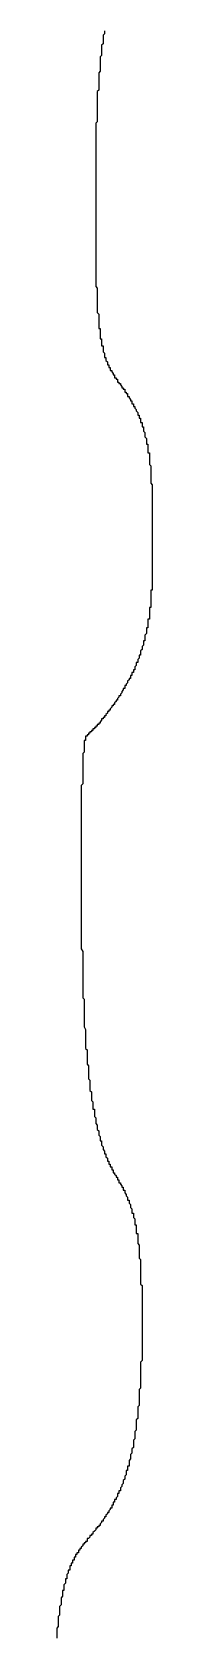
# Model space of a CAD drawing. Header units: millimetres. Extents: x 111 to 2999, y 81 to 1941.
# Drawn here: x 1005.8 to 1006.46, y 625.06 to 636.16 of the extents above; entities that cross this region are included whole.
import ezdxf

# ---------------------------------------------------------------- set-up
doc = ezdxf.new("R2010")
doc.units = ezdxf.units.MM

msp = doc.modelspace()

# ---------------------------------------------------------------- linework, layer by layer
for points in [[(1006.13, 636.173, 0), (1006.13, 636.163, 0), (1006.13, 636.153, 0), (1006.12, 636.143, 0), (1006.12, 636.133, 0), (1006.12, 636.133, 0), (1006.12, 636.123, 0), (1006.12, 636.113, 0), (1006.12, 636.103, 0), (1006.12, 636.093, 0), (1006.12, 636.083, 0), (1006.11, 636.073, 0), (1006.11, 636.063, 0), (1006.11, 636.053, 0), (1006.11, 636.053, 0), (1006.11, 636.043, 0), (1006.11, 636.033, 0), (1006.11, 636.023, 0), (1006.11, 636.013, 0), (1006.11, 636.003, 0), (1006.1, 635.993, 0), (1006.1, 635.983, 0), (1006.1, 635.973, 0), (1006.1, 635.963, 0), (1006.1, 635.963, 0), (1006.1, 635.953, 0), (1006.1, 635.943, 0), (1006.1, 635.933, 0), (1006.1, 635.923, 0), (1006.1, 635.913, 0), (1006.1, 635.903, 0), (1006.1, 635.893, 0), (1006.09, 635.883, 0), (1006.09, 635.873, 0), (1006.09, 635.863, 0), (1006.09, 635.853, 0), (1006.09, 635.843, 0), (1006.09, 635.843, 0), (1006.09, 635.833, 0), (1006.09, 635.823, 0), (1006.09, 635.813, 0), (1006.09, 635.803, 0), (1006.09, 635.793, 0), (1006.09, 635.783, 0), (1006.09, 635.773, 0), (1006.09, 635.763, 0), (1006.08, 635.753, 0), (1006.08, 635.743, 0), (1006.08, 635.733, 0), (1006.08, 635.723, 0), (1006.08, 635.713, 0), (1006.08, 635.703, 0), (1006.08, 635.693, 0), (1006.08, 635.693, 0), (1006.08, 635.683, 0), (1006.08, 635.673, 0), (1006.08, 635.663, 0), (1006.08, 635.653, 0), (1006.08, 635.643, 0), (1006.08, 635.633, 0), (1006.08, 635.623, 0), (1006.08, 635.613, 0), (1006.08, 635.603, 0), (1006.08, 635.593, 0), (1006.08, 635.583, 0), (1006.08, 635.573, 0), (1006.08, 635.563, 0), (1006.08, 635.553, 0), (1006.08, 635.543, 0), (1006.07, 635.533, 0), (1006.07, 635.523, 0), (1006.07, 635.513, 0), (1006.07, 635.513, 0), (1006.07, 635.503, 0), (1006.07, 635.493, 0), (1006.07, 635.483, 0), (1006.07, 635.473, 0), (1006.07, 635.463, 0), (1006.07, 635.453, 0), (1006.07, 635.443, 0), (1006.07, 635.433, 0), (1006.07, 635.423, 0), (1006.07, 635.413, 0), (1006.07, 635.403, 0), (1006.07, 635.393, 0), (1006.07, 635.383, 0), (1006.07, 635.373, 0), (1006.07, 635.363, 0), (1006.07, 635.353, 0), (1006.07, 635.343, 0), (1006.07, 635.343, 0), (1006.07, 635.333, 0), (1006.07, 635.323, 0), (1006.07, 635.313, 0), (1006.07, 635.303, 0), (1006.07, 635.293, 0), (1006.07, 635.283, 0), (1006.07, 635.273, 0), (1006.07, 635.263, 0), (1006.07, 635.253, 0), (1006.07, 635.243, 0), (1006.07, 635.233, 0), (1006.07, 635.223, 0), (1006.07, 635.213, 0), (1006.07, 635.203, 0), (1006.07, 635.193, 0), (1006.07, 635.193, 0), (1006.07, 635.183, 0), (1006.07, 635.173, 0), (1006.07, 635.163, 0), (1006.07, 635.153, 0), (1006.07, 635.143, 0), (1006.07, 635.133, 0), (1006.07, 635.123, 0), (1006.07, 635.113, 0), (1006.07, 635.103, 0), (1006.07, 635.093, 0), (1006.07, 635.083, 0), (1006.07, 635.083, 0), (1006.07, 635.073, 0), (1006.07, 635.063, 0), (1006.07, 635.053, 0), (1006.07, 635.043, 0), (1006.07, 635.033, 0), (1006.07, 635.023, 0), (1006.07, 635.013, 0), (1006.07, 635.003, 0), (1006.07, 634.993, 0), (1006.07, 634.993, 0), (1006.07, 634.983, 0), (1006.07, 634.973, 0), (1006.07, 634.963, 0), (1006.07, 634.953, 0), (1006.07, 634.943, 0), (1006.07, 634.933, 0), (1006.07, 634.923, 0), (1006.07, 634.923, 0), (1006.07, 634.913, 0), (1006.07, 634.903, 0), (1006.07, 634.893, 0), (1006.07, 634.883, 0), (1006.07, 634.873, 0), (1006.07, 634.863, 0), (1006.07, 634.853, 0), (1006.07, 634.853, 0), (1006.07, 634.843, 0), (1006.07, 634.833, 0), (1006.07, 634.823, 0), (1006.07, 634.813, 0), (1006.07, 634.803, 0), (1006.07, 634.803, 0), (1006.07, 634.793, 0), (1006.07, 634.783, 0), (1006.07, 634.773, 0), (1006.07, 634.763, 0), (1006.07, 634.753, 0), (1006.07, 634.753, 0), (1006.07, 634.743, 0), (1006.07, 634.733, 0), (1006.07, 634.723, 0), (1006.07, 634.713, 0), (1006.07, 634.713, 0), (1006.07, 634.703, 0), (1006.07, 634.693, 0), (1006.07, 634.683, 0), (1006.07, 634.673, 0), (1006.07, 634.673, 0), (1006.07, 634.663, 0), (1006.07, 634.653, 0), (1006.07, 634.643, 0), (1006.07, 634.633, 0), (1006.07, 634.633, 0), (1006.07, 634.623, 0), (1006.07, 634.613, 0), (1006.07, 634.603, 0), (1006.07, 634.603, 0), (1006.07, 634.593, 0), (1006.07, 634.583, 0), (1006.07, 634.573, 0), (1006.07, 634.573, 0), (1006.07, 634.563, 0), (1006.07, 634.553, 0), (1006.07, 634.543, 0), (1006.07, 634.543, 0), (1006.07, 634.533, 0), (1006.07, 634.523, 0), (1006.07, 634.513, 0), (1006.07, 634.513, 0), (1006.07, 634.503, 0), (1006.07, 634.493, 0), (1006.07, 634.483, 0), (1006.07, 634.483, 0), (1006.07, 634.473, 0), (1006.07, 634.463, 0), (1006.07, 634.463, 0), (1006.07, 634.453, 0), (1006.07, 634.443, 0), (1006.07, 634.443, 0), (1006.07, 634.433, 0), (1006.07, 634.423, 0), (1006.07, 634.413, 0), (1006.07, 634.413, 0), (1006.07, 634.403, 0), (1006.08, 634.393, 0), (1006.08, 634.393, 0), (1006.08, 634.383, 0), (1006.08, 634.373, 0), (1006.08, 634.373, 0), (1006.08, 634.363, 0), (1006.08, 634.353, 0), (1006.08, 634.353, 0), (1006.08, 634.343, 0), (1006.08, 634.333, 0), (1006.08, 634.333, 0), (1006.08, 634.323, 0), (1006.08, 634.323, 0), (1006.08, 634.313, 0), (1006.08, 634.303, 0), (1006.08, 634.303, 0), (1006.08, 634.293, 0), (1006.08, 634.283, 0), (1006.08, 634.283, 0), (1006.08, 634.273, 0), (1006.08, 634.273, 0), (1006.08, 634.263, 0), (1006.08, 634.253, 0), (1006.08, 634.253, 0), (1006.08, 634.243, 0), (1006.08, 634.243, 0), (1006.08, 634.233, 0), (1006.08, 634.223, 0), (1006.08, 634.223, 0), (1006.09, 634.213, 0), (1006.09, 634.213, 0), (1006.09, 634.203, 0), (1006.09, 634.203, 0), (1006.09, 634.193, 0), (1006.09, 634.183, 0), (1006.09, 634.183, 0), (1006.09, 634.173, 0), (1006.09, 634.173, 0), (1006.09, 634.163, 0), (1006.09, 634.163, 0), (1006.09, 634.153, 0), (1006.09, 634.153, 0), (1006.09, 634.143, 0), (1006.09, 634.143, 0), (1006.09, 634.133, 0), (1006.09, 634.123, 0), (1006.09, 634.123, 0), (1006.09, 634.113, 0), (1006.1, 634.113, 0), (1006.1, 634.103, 0), (1006.1, 634.103, 0), (1006.1, 634.093, 0), (1006.1, 634.093, 0), (1006.1, 634.083, 0), (1006.1, 634.083, 0), (1006.1, 634.083, 0), (1006.1, 634.073, 0), (1006.1, 634.073, 0), (1006.1, 634.063, 0), (1006.1, 634.063, 0), (1006.1, 634.053, 0), (1006.1, 634.053, 0), (1006.1, 634.043, 0), (1006.11, 634.043, 0), (1006.11, 634.033, 0), (1006.11, 634.033, 0), (1006.11, 634.033, 0), (1006.11, 634.023, 0), (1006.11, 634.023, 0), (1006.11, 634.013, 0), (1006.11, 634.013, 0), (1006.11, 634.003, 0), (1006.11, 634.003, 0), (1006.11, 634.003, 0), (1006.11, 633.993, 0), (1006.11, 633.993, 0), (1006.12, 633.993, 0), (1006.12, 633.983, 0), (1006.12, 633.983, 0), (1006.12, 633.973, 0), (1006.12, 633.973, 0), (1006.12, 633.973, 0), (1006.12, 633.963, 0), (1006.12, 633.963, 0), (1006.12, 633.963, 0), (1006.12, 633.953, 0), (1006.12, 633.953, 0), (1006.12, 633.953, 0), (1006.13, 633.943, 0), (1006.13, 633.943, 0), (1006.13, 633.943, 0), (1006.13, 633.933, 0), (1006.13, 633.933, 0), (1006.13, 633.933, 0), (1006.13, 633.923, 0), (1006.13, 633.923, 0), (1006.13, 633.923, 0), (1006.13, 633.913, 0), (1006.14, 633.913, 0), (1006.14, 633.913, 0), (1006.14, 633.913, 0), (1006.14, 633.903, 0), (1006.14, 633.903, 0), (1006.14, 633.903, 0), (1006.14, 633.893, 0), (1006.14, 633.893, 0), (1006.14, 633.893, 0), (1006.14, 633.893, 0), (1006.15, 633.883, 0), (1006.15, 633.883, 0), (1006.15, 633.883, 0), (1006.15, 633.883, 0), (1006.15, 633.873, 0), (1006.15, 633.873, 0), (1006.15, 633.873, 0), (1006.15, 633.873, 0), (1006.15, 633.863, 0), (1006.15, 633.863, 0), (1006.16, 633.863, 0), (1006.16, 633.863, 0), (1006.16, 633.853, 0), (1006.16, 633.853, 0), (1006.16, 633.853, 0), (1006.16, 633.853, 0), (1006.16, 633.843, 0), (1006.16, 633.843, 0), (1006.17, 633.843, 0), (1006.17, 633.843, 0), (1006.17, 633.843, 0), (1006.17, 633.833, 0), (1006.17, 633.833, 0), (1006.17, 633.833, 0), (1006.17, 633.833, 0), (1006.17, 633.823, 0), (1006.17, 633.823, 0), (1006.18, 633.823, 0), (1006.18, 633.823, 0), (1006.18, 633.813, 0), (1006.18, 633.813, 0), (1006.18, 633.813, 0), (1006.18, 633.813, 0), (1006.18, 633.813, 0), (1006.19, 633.803, 0), (1006.19, 633.803, 0), (1006.19, 633.803, 0), (1006.19, 633.803, 0), (1006.19, 633.803, 0), (1006.19, 633.793, 0), (1006.19, 633.793, 0), (1006.2, 633.793, 0), (1006.2, 633.793, 0), (1006.2, 633.783, 0), (1006.2, 633.783, 0), (1006.2, 633.783, 0), (1006.2, 633.783, 0), (1006.2, 633.773, 0), (1006.21, 633.773, 0), (1006.21, 633.773, 0), (1006.21, 633.773, 0), (1006.21, 633.773, 0), (1006.21, 633.763, 0), (1006.21, 633.763, 0), (1006.21, 633.763, 0), (1006.22, 633.763, 0), (1006.22, 633.753, 0), (1006.22, 633.753, 0), (1006.22, 633.753, 0), (1006.22, 633.753, 0), (1006.22, 633.743, 0), (1006.23, 633.743, 0), (1006.23, 633.743, 0), (1006.23, 633.743, 0), (1006.23, 633.733, 0), (1006.23, 633.733, 0), (1006.23, 633.733, 0), (1006.24, 633.733, 0), (1006.24, 633.723, 0), (1006.24, 633.723, 0), (1006.24, 633.723, 0), (1006.24, 633.723, 0), (1006.25, 633.713, 0), (1006.25, 633.713, 0), (1006.25, 633.713, 0), (1006.25, 633.713, 0), (1006.25, 633.703, 0), (1006.25, 633.703, 0), (1006.26, 633.703, 0), (1006.26, 633.703, 0), (1006.26, 633.693, 0), (1006.26, 633.693, 0), (1006.26, 633.693, 0), (1006.27, 633.693, 0), (1006.27, 633.683, 0), (1006.27, 633.683, 0), (1006.27, 633.683, 0), (1006.27, 633.673, 0), (1006.28, 633.673, 0), (1006.28, 633.673, 0), (1006.28, 633.673, 0), (1006.28, 633.663, 0), (1006.28, 633.663, 0), (1006.29, 633.663, 0), (1006.29, 633.653, 0), (1006.29, 633.653, 0), (1006.29, 633.653, 0), (1006.29, 633.643, 0), (1006.29, 633.643, 0), (1006.3, 633.643, 0), (1006.3, 633.643, 0), (1006.3, 633.633, 0), (1006.3, 633.633, 0), (1006.3, 633.633, 0), (1006.31, 633.623, 0), (1006.31, 633.623, 0), (1006.31, 633.623, 0), (1006.31, 633.613, 0), (1006.31, 633.613, 0), (1006.32, 633.613, 0), (1006.32, 633.603, 0), (1006.32, 633.603, 0), (1006.32, 633.603, 0), (1006.32, 633.593, 0), (1006.33, 633.593, 0), (1006.33, 633.593, 0), (1006.33, 633.583, 0), (1006.33, 633.583, 0), (1006.33, 633.573, 0), (1006.34, 633.573, 0), (1006.34, 633.573, 0), (1006.34, 633.563, 0), (1006.34, 633.563, 0), (1006.34, 633.563, 0), (1006.35, 633.553, 0), (1006.35, 633.553, 0), (1006.35, 633.543, 0), (1006.35, 633.543, 0), (1006.35, 633.543, 0), (1006.36, 633.533, 0), (1006.36, 633.533, 0), (1006.36, 633.523, 0), (1006.36, 633.523, 0), (1006.36, 633.523, 0), (1006.36, 633.513, 0), (1006.37, 633.513, 0), (1006.37, 633.503, 0), (1006.37, 633.503, 0), (1006.37, 633.493, 0), (1006.37, 633.493, 0), (1006.38, 633.493, 0), (1006.38, 633.483, 0), (1006.38, 633.483, 0), (1006.38, 633.473, 0), (1006.38, 633.473, 0), (1006.38, 633.463, 0), (1006.38, 633.463, 0), (1006.39, 633.463, 0), (1006.39, 633.453, 0), (1006.39, 633.453, 0), (1006.39, 633.443, 0), (1006.39, 633.443, 0), (1006.39, 633.433, 0), (1006.4, 633.433, 0), (1006.4, 633.423, 0), (1006.4, 633.423, 0), (1006.4, 633.413, 0), (1006.4, 633.413, 0), (1006.4, 633.413, 0), (1006.4, 633.403, 0), (1006.4, 633.403, 0), (1006.41, 633.393, 0), (1006.41, 633.393, 0), (1006.41, 633.383, 0), (1006.41, 633.383, 0), (1006.41, 633.373, 0), (1006.41, 633.373, 0), (1006.41, 633.363, 0), (1006.41, 633.363, 0), (1006.42, 633.353, 0), (1006.42, 633.353, 0), (1006.42, 633.353, 0), (1006.42, 633.343, 0), (1006.42, 633.343, 0), (1006.42, 633.333, 0), (1006.42, 633.333, 0), (1006.42, 633.323, 0), (1006.42, 633.323, 0), (1006.42, 633.313, 0), (1006.43, 633.313, 0), (1006.43, 633.303, 0), (1006.43, 633.303, 0), (1006.43, 633.293, 0), (1006.43, 633.293, 0), (1006.43, 633.283, 0), (1006.43, 633.283, 0), (1006.43, 633.273, 0), (1006.43, 633.273, 0), (1006.43, 633.263, 0), (1006.43, 633.263, 0), (1006.43, 633.253, 0), (1006.43, 633.253, 0), (1006.44, 633.253, 0), (1006.44, 633.243, 0), (1006.44, 633.243, 0), (1006.44, 633.233, 0), (1006.44, 633.233, 0), (1006.44, 633.223, 0), (1006.44, 633.223, 0), (1006.44, 633.213, 0), (1006.44, 633.213, 0), (1006.44, 633.203, 0), (1006.44, 633.203, 0), (1006.44, 633.193, 0), (1006.44, 633.193, 0), (1006.44, 633.183, 0), (1006.44, 633.183, 0), (1006.44, 633.173, 0), (1006.44, 633.173, 0), (1006.45, 633.163, 0), (1006.45, 633.163, 0), (1006.45, 633.153, 0), (1006.45, 633.153, 0), (1006.45, 633.143, 0), (1006.45, 633.143, 0), (1006.45, 633.133, 0), (1006.45, 633.133, 0), (1006.45, 633.123, 0), (1006.45, 633.123, 0), (1006.45, 633.113, 0), (1006.45, 633.113, 0), (1006.45, 633.103, 0), (1006.45, 633.103, 0), (1006.45, 633.093, 0), (1006.45, 633.093, 0), (1006.45, 633.083, 0), (1006.45, 633.083, 0), (1006.45, 633.073, 0), (1006.45, 633.073, 0), (1006.45, 633.063, 0), (1006.45, 633.063, 0), (1006.45, 633.053, 0), (1006.45, 633.053, 0), (1006.45, 633.043, 0), (1006.45, 633.043, 0), (1006.46, 633.033, 0), (1006.46, 633.033, 0), (1006.46, 633.023, 0), (1006.46, 633.023, 0), (1006.46, 633.013, 0), (1006.46, 633.013, 0), (1006.46, 633.003, 0), (1006.46, 633.003, 0), (1006.46, 632.993, 0), (1006.46, 632.993, 0), (1006.46, 632.983, 0), (1006.46, 632.983, 0), (1006.46, 632.973, 0), (1006.46, 632.963, 0), (1006.46, 632.963, 0), (1006.46, 632.953, 0), (1006.46, 632.953, 0), (1006.46, 632.943, 0), (1006.46, 632.943, 0), (1006.46, 632.933, 0), (1006.46, 632.933, 0), (1006.46, 632.923, 0), (1006.46, 632.923, 0), (1006.46, 632.913, 0), (1006.46, 632.913, 0), (1006.46, 632.903, 0), (1006.46, 632.903, 0), (1006.46, 632.893, 0), (1006.46, 632.893, 0), (1006.46, 632.883, 0), (1006.46, 632.883, 0), (1006.46, 632.873, 0), (1006.46, 632.873, 0), (1006.46, 632.863, 0), (1006.46, 632.863, 0), (1006.46, 632.853, 0), (1006.46, 632.853, 0), (1006.46, 632.843, 0), (1006.46, 632.843, 0), (1006.46, 632.833, 0), (1006.46, 632.833, 0), (1006.46, 632.823, 0), (1006.46, 632.823, 0), (1006.46, 632.813, 0), (1006.46, 632.813, 0), (1006.46, 632.803, 0), (1006.46, 632.803, 0), (1006.46, 632.793, 0), (1006.46, 632.793, 0), (1006.46, 632.783, 0), (1006.46, 632.783, 0), (1006.46, 632.773, 0), (1006.46, 632.773, 0), (1006.46, 632.763, 0), (1006.46, 632.763, 0), (1006.46, 632.753, 0), (1006.46, 632.753, 0), (1006.46, 632.743, 0), (1006.46, 632.743, 0), (1006.46, 632.733, 0), (1006.46, 632.733, 0), (1006.46, 632.723, 0), (1006.46, 632.723, 0), (1006.46, 632.713, 0), (1006.46, 632.713, 0), (1006.46, 632.703, 0), (1006.46, 632.703, 0), (1006.46, 632.693, 0), (1006.46, 632.693, 0), (1006.46, 632.683, 0), (1006.46, 632.683, 0), (1006.46, 632.673, 0), (1006.46, 632.673, 0), (1006.46, 632.663, 0), (1006.46, 632.663, 0), (1006.46, 632.653, 0), (1006.46, 632.653, 0), (1006.46, 632.643, 0), (1006.46, 632.643, 0), (1006.46, 632.633, 0), (1006.46, 632.633, 0), (1006.46, 632.623, 0), (1006.46, 632.623, 0), (1006.46, 632.613, 0), (1006.46, 632.613, 0), (1006.46, 632.603, 0), (1006.46, 632.603, 0), (1006.46, 632.593, 0), (1006.46, 632.593, 0), (1006.46, 632.583, 0), (1006.46, 632.583, 0), (1006.46, 632.573, 0), (1006.46, 632.573, 0), (1006.46, 632.563, 0), (1006.46, 632.563, 0), (1006.46, 632.553, 0), (1006.46, 632.553, 0), (1006.46, 632.543, 0), (1006.46, 632.543, 0), (1006.46, 632.533, 0), (1006.46, 632.533, 0), (1006.46, 632.523, 0), (1006.46, 632.523, 0), (1006.46, 632.513, 0), (1006.46, 632.513, 0), (1006.46, 632.503, 0), (1006.46, 632.503, 0), (1006.46, 632.493, 0), (1006.46, 632.493, 0), (1006.46, 632.483, 0), (1006.46, 632.483, 0), (1006.46, 632.473, 0), (1006.46, 632.473, 0), (1006.46, 632.463, 0), (1006.46, 632.463, 0), (1006.46, 632.453, 0), (1006.46, 632.453, 0), (1006.46, 632.443, 0), (1006.46, 632.443, 0), (1006.46, 632.433, 0), (1006.46, 632.433, 0), (1006.46, 632.423, 0), (1006.46, 632.423, 0), (1006.46, 632.423, 0), (1006.46, 632.413, 0), (1006.46, 632.413, 0), (1006.46, 632.403, 0), (1006.46, 632.403, 0), (1006.46, 632.393, 0), (1006.46, 632.393, 0), (1006.46, 632.383, 0), (1006.46, 632.383, 0), (1006.46, 632.373, 0), (1006.46, 632.373, 0), (1006.46, 632.363, 0), (1006.46, 632.363, 0), (1006.46, 632.353, 0), (1006.46, 632.353, 0), (1006.46, 632.343, 0), (1006.46, 632.343, 0), (1006.46, 632.333, 0), (1006.46, 632.333, 0), (1006.46, 632.323, 0), (1006.46, 632.323, 0), (1006.46, 632.313, 0), (1006.46, 632.313, 0), (1006.46, 632.303, 0), (1006.45, 632.303, 0), (1006.45, 632.293, 0), (1006.45, 632.293, 0), (1006.45, 632.283, 0), (1006.45, 632.283, 0), (1006.45, 632.273, 0), (1006.45, 632.273, 0), (1006.45, 632.263, 0), (1006.45, 632.263, 0), (1006.45, 632.263, 0), (1006.45, 632.253, 0), (1006.45, 632.253, 0), (1006.45, 632.243, 0), (1006.45, 632.243, 0), (1006.45, 632.233, 0), (1006.45, 632.233, 0), (1006.45, 632.223, 0), (1006.45, 632.223, 0), (1006.45, 632.213, 0), (1006.45, 632.213, 0), (1006.45, 632.203, 0), (1006.45, 632.203, 0), (1006.45, 632.193, 0), (1006.45, 632.193, 0), (1006.45, 632.183, 0), (1006.44, 632.183, 0), (1006.44, 632.173, 0), (1006.44, 632.173, 0), (1006.44, 632.163, 0), (1006.44, 632.163, 0), (1006.44, 632.153, 0), (1006.44, 632.153, 0), (1006.44, 632.143, 0), (1006.44, 632.143, 0), (1006.44, 632.133, 0), (1006.44, 632.133, 0), (1006.44, 632.123, 0), (1006.44, 632.123, 0), (1006.44, 632.123, 0), (1006.44, 632.113, 0), (1006.44, 632.113, 0), (1006.44, 632.103, 0), (1006.43, 632.103, 0), (1006.43, 632.093, 0), (1006.43, 632.093, 0), (1006.43, 632.083, 0), (1006.43, 632.083, 0), (1006.43, 632.073, 0), (1006.43, 632.073, 0), (1006.43, 632.063, 0), (1006.43, 632.063, 0), (1006.43, 632.053, 0), (1006.43, 632.053, 0), (1006.43, 632.043, 0), (1006.42, 632.043, 0), (1006.42, 632.033, 0), (1006.42, 632.033, 0), (1006.42, 632.023, 0), (1006.42, 632.023, 0), (1006.42, 632.013, 0), (1006.42, 632.013, 0), (1006.42, 632.003, 0), (1006.42, 632.003, 0), (1006.42, 632.003, 0), (1006.41, 631.993, 0), (1006.41, 631.993, 0), (1006.41, 631.983, 0), (1006.41, 631.983, 0), (1006.41, 631.973, 0), (1006.41, 631.973, 0), (1006.41, 631.963, 0), (1006.41, 631.963, 0), (1006.41, 631.953, 0), (1006.4, 631.953, 0), (1006.4, 631.943, 0), (1006.4, 631.943, 0), (1006.4, 631.933, 0), (1006.4, 631.933, 0), (1006.4, 631.923, 0), (1006.4, 631.923, 0), (1006.39, 631.913, 0), (1006.39, 631.913, 0), (1006.39, 631.903, 0), (1006.39, 631.903, 0), (1006.39, 631.903, 0), (1006.39, 631.893, 0), (1006.39, 631.893, 0), (1006.38, 631.883, 0), (1006.38, 631.883, 0), (1006.38, 631.873, 0), (1006.38, 631.873, 0), (1006.38, 631.863, 0), (1006.38, 631.863, 0), (1006.38, 631.853, 0), (1006.37, 631.853, 0), (1006.37, 631.843, 0), (1006.37, 631.843, 0), (1006.37, 631.833, 0), (1006.37, 631.833, 0), (1006.37, 631.833, 0), (1006.36, 631.823, 0), (1006.36, 631.823, 0), (1006.36, 631.813, 0), (1006.36, 631.813, 0), (1006.36, 631.803, 0), (1006.35, 631.803, 0), (1006.35, 631.793, 0), (1006.35, 631.793, 0), (1006.35, 631.793, 0), (1006.35, 631.783, 0), (1006.35, 631.783, 0), (1006.34, 631.773, 0), (1006.34, 631.773, 0), (1006.34, 631.763, 0), (1006.34, 631.763, 0), (1006.34, 631.753, 0), (1006.33, 631.753, 0), (1006.33, 631.753, 0), (1006.33, 631.743, 0), (1006.33, 631.743, 0), (1006.33, 631.733, 0), (1006.32, 631.733, 0), (1006.32, 631.723, 0), (1006.32, 631.723, 0), (1006.32, 631.723, 0), (1006.32, 631.713, 0), (1006.31, 631.713, 0), (1006.31, 631.703, 0), (1006.31, 631.703, 0), (1006.31, 631.703, 0), (1006.31, 631.693, 0), (1006.3, 631.693, 0), (1006.3, 631.683, 0), (1006.3, 631.683, 0), (1006.3, 631.683, 0), (1006.29, 631.673, 0), (1006.29, 631.673, 0), (1006.29, 631.663, 0), (1006.29, 631.663, 0), (1006.29, 631.663, 0), (1006.28, 631.653, 0), (1006.28, 631.653, 0), (1006.28, 631.643, 0), (1006.28, 631.643, 0), (1006.27, 631.643, 0), (1006.27, 631.633, 0), (1006.27, 631.633, 0), (1006.27, 631.623, 0), (1006.27, 631.623, 0), (1006.26, 631.623, 0), (1006.26, 631.613, 0), (1006.26, 631.613, 0), (1006.26, 631.613, 0), (1006.25, 631.603, 0), (1006.25, 631.603, 0), (1006.25, 631.593, 0), (1006.25, 631.593, 0), (1006.25, 631.593, 0), (1006.24, 631.583, 0), (1006.24, 631.583, 0), (1006.24, 631.583, 0), (1006.24, 631.573, 0), (1006.23, 631.573, 0), (1006.23, 631.573, 0), (1006.23, 631.563, 0), (1006.23, 631.563, 0), (1006.22, 631.553, 0), (1006.22, 631.553, 0), (1006.22, 631.553, 0), (1006.22, 631.543, 0), (1006.22, 631.543, 0), (1006.21, 631.543, 0), (1006.21, 631.533, 0), (1006.21, 631.533, 0), (1006.21, 631.533, 0), (1006.2, 631.523, 0), (1006.2, 631.523, 0), (1006.2, 631.523, 0), (1006.2, 631.513, 0), (1006.19, 631.513, 0), (1006.19, 631.513, 0), (1006.19, 631.503, 0), (1006.19, 631.503, 0), (1006.19, 631.503, 0), (1006.18, 631.503, 0), (1006.18, 631.493, 0), (1006.18, 631.493, 0), (1006.18, 631.493, 0), (1006.17, 631.483, 0), (1006.17, 631.483, 0), (1006.17, 631.483, 0), (1006.17, 631.473, 0), (1006.16, 631.473, 0), (1006.16, 631.473, 0), (1006.16, 631.463, 0), (1006.16, 631.463, 0), (1006.16, 631.463, 0), (1006.15, 631.463, 0), (1006.15, 631.453, 0), (1006.15, 631.453, 0), (1006.15, 631.453, 0), (1006.14, 631.443, 0), (1006.14, 631.443, 0), (1006.14, 631.443, 0), (1006.14, 631.443, 0), (1006.14, 631.433, 0), (1006.13, 631.433, 0), (1006.13, 631.433, 0), (1006.13, 631.423, 0), (1006.13, 631.423, 0), (1006.12, 631.423, 0), (1006.12, 631.423, 0), (1006.12, 631.413, 0), (1006.12, 631.413, 0), (1006.12, 631.413, 0), (1006.11, 631.413, 0), (1006.11, 631.403, 0), (1006.11, 631.403, 0), (1006.11, 631.403, 0), (1006.1, 631.393, 0), (1006.1, 631.393, 0), (1006.1, 631.393, 0), (1006.1, 631.393, 0), (1006.1, 631.383, 0), (1006.09, 631.383, 0), (1006.09, 631.383, 0), (1006.09, 631.383, 0), (1006.09, 631.383, 0), (1006.09, 631.373, 0), (1006.08, 631.373, 0), (1006.08, 631.373, 0), (1006.08, 631.373, 0), (1006.08, 631.363, 0), (1006.07, 631.363, 0), (1006.07, 631.363, 0), (1006.07, 631.363, 0), (1006.07, 631.353, 0), (1006.07, 631.353, 0), (1006.06, 631.353, 0), (1006.06, 631.353, 0), (1006.06, 631.353, 0), (1006.06, 631.343, 0), (1006.06, 631.343, 0), (1006.06, 631.343, 0), (1006.05, 631.343, 0), (1006.05, 631.333, 0), (1006.05, 631.333, 0), (1006.05, 631.333, 0), (1006.05, 631.333, 0), (1006.04, 631.333, 0), (1006.04, 631.333, 0), (1006.04, 631.323, 0), (1006.04, 631.323, 0), (1006.04, 631.323, 0), (1006.04, 631.323, 0), (1006.03, 631.323, 0), (1006.03, 631.313, 0), (1006.03, 631.313, 0), (1006.03, 631.313, 0), (1006.03, 631.313, 0), (1006.03, 631.313, 0), (1006.02, 631.313, 0), (1006.02, 631.303, 0), (1006.02, 631.303, 0), (1006.02, 631.303, 0), (1006.02, 631.303, 0), (1006.02, 631.303, 0), (1006.02, 631.303, 0), (1006.02, 631.303, 0), (1006.01, 631.303, 0), (1006.01, 631.293, 0), (1006.01, 631.293, 0), (1006.01, 631.293, 0), (1006.01, 631.293, 0), (1006.01, 631.293, 0), (1006.01, 631.293, 0), (1006.01, 631.293, 0), (1006.01, 631.293, 0), (1006.01, 631.293, 0), (1006, 631.293, 0), (1006, 631.283, 0), (1006, 631.283, 0), (1006, 631.283, 0), (1006, 631.283, 0), (1006, 631.283, 0), (1006, 631.283, 0), (1006, 631.283, 0), (1006, 631.283, 0), (1006, 631.283, 0), (1006, 631.283, 0)], [(1006, 631.283, 0), (1006, 631.283, 0), (1006, 631.283, 0), (1006, 631.283, 0), (1006, 631.283, 0), (1006, 631.283, 0), (1006, 631.283, 0), (1006, 631.273, 0), (1006, 631.273, 0), (1006, 631.273, 0), (1006, 631.273, 0), (1006, 631.273, 0), (1006, 631.273, 0), (1006, 631.273, 0), (1006, 631.263, 0), (1006, 631.263, 0), (1006, 631.263, 0), (1005.99, 631.263, 0), (1005.99, 631.253, 0), (1005.99, 631.253, 0), (1005.99, 631.253, 0), (1005.99, 631.253, 0), (1005.99, 631.243, 0), (1005.99, 631.243, 0), (1005.99, 631.243, 0), (1005.99, 631.233, 0), (1005.99, 631.233, 0), (1005.99, 631.233, 0), (1005.99, 631.223, 0), (1005.99, 631.223, 0), (1005.99, 631.223, 0), (1005.99, 631.213, 0), (1005.99, 631.213, 0), (1005.99, 631.203, 0), (1005.99, 631.203, 0), (1005.99, 631.193, 0), (1005.99, 631.193, 0), (1005.99, 631.183, 0), (1005.99, 631.183, 0), (1005.98, 631.173, 0), (1005.98, 631.173, 0), (1005.98, 631.163, 0), (1005.98, 631.163, 0), (1005.98, 631.153, 0), (1005.98, 631.153, 0), (1005.98, 631.143, 0), (1005.98, 631.133, 0), (1005.98, 631.133, 0), (1005.98, 631.123, 0), (1005.98, 631.113, 0), (1005.98, 631.113, 0), (1005.98, 631.103, 0), (1005.98, 631.093, 0), (1005.98, 631.093, 0), (1005.98, 631.083, 0), (1005.98, 631.073, 0), (1005.98, 631.063, 0), (1005.98, 631.063, 0), (1005.98, 631.053, 0), (1005.98, 631.043, 0), (1005.98, 631.033, 0), (1005.98, 631.023, 0), (1005.98, 631.013, 0), (1005.98, 631.013, 0), (1005.98, 631.003, 0), (1005.98, 630.993, 0), (1005.98, 630.983, 0), (1005.98, 630.973, 0), (1005.98, 630.963, 0), (1005.97, 630.953, 0), (1005.97, 630.943, 0), (1005.97, 630.933, 0), (1005.97, 630.923, 0), (1005.97, 630.913, 0), (1005.97, 630.903, 0), (1005.97, 630.893, 0), (1005.97, 630.883, 0), (1005.97, 630.873, 0), (1005.97, 630.863, 0), (1005.97, 630.843, 0), (1005.97, 630.833, 0), (1005.97, 630.823, 0), (1005.97, 630.813, 0), (1005.97, 630.803, 0), (1005.97, 630.793, 0), (1005.97, 630.773, 0), (1005.97, 630.763, 0), (1005.97, 630.753, 0), (1005.97, 630.743, 0), (1005.97, 630.723, 0), (1005.97, 630.713, 0), (1005.97, 630.703, 0), (1005.97, 630.683, 0), (1005.97, 630.673, 0), (1005.97, 630.663, 0), (1005.97, 630.643, 0), (1005.97, 630.633, 0), (1005.97, 630.623, 0), (1005.97, 630.603, 0), (1005.97, 630.593, 0), (1005.97, 630.583, 0), (1005.97, 630.563, 0), (1005.97, 630.553, 0), (1005.97, 630.533, 0), (1005.97, 630.523, 0), (1005.97, 630.503, 0), (1005.97, 630.493, 0), (1005.97, 630.483, 0), (1005.97, 630.463, 0), (1005.97, 630.453, 0), (1005.97, 630.433, 0), (1005.97, 630.423, 0), (1005.97, 630.403, 0), (1005.97, 630.393, 0), (1005.97, 630.373, 0), (1005.97, 630.363, 0), (1005.97, 630.343, 0), (1005.97, 630.333, 0), (1005.97, 630.313, 0), (1005.97, 630.293, 0), (1005.97, 630.283, 0), (1005.97, 630.263, 0), (1005.97, 630.253, 0), (1005.97, 630.233, 0), (1005.97, 630.223, 0), (1005.97, 630.203, 0), (1005.97, 630.183, 0), (1005.97, 630.173, 0), (1005.97, 630.153, 0), (1005.97, 630.143, 0), (1005.97, 630.123, 0), (1005.97, 630.103, 0), (1005.97, 630.093, 0), (1005.97, 630.073, 0), (1005.97, 630.063, 0), (1005.97, 630.043, 0), (1005.97, 630.023, 0), (1005.97, 630.013, 0), (1005.97, 629.993, 0), (1005.97, 629.983, 0), (1005.97, 629.963, 0), (1005.97, 629.943, 0), (1005.97, 629.933, 0), (1005.97, 629.913, 0), (1005.97, 629.903, 0), (1005.97, 629.883, 0), (1005.97, 629.863, 0), (1005.97, 629.853, 0), (1005.97, 629.833, 0), (1005.97, 629.823, 0), (1005.98, 629.803, 0), (1005.98, 629.783, 0), (1005.98, 629.773, 0), (1005.98, 629.753, 0), (1005.98, 629.733, 0), (1005.98, 629.723, 0), (1005.98, 629.703, 0), (1005.98, 629.693, 0), (1005.98, 629.673, 0), (1005.98, 629.663, 0), (1005.98, 629.643, 0), (1005.98, 629.623, 0), (1005.98, 629.613, 0), (1005.98, 629.593, 0), (1005.98, 629.583, 0), (1005.98, 629.563, 0), (1005.98, 629.553, 0), (1005.98, 629.533, 0), (1005.98, 629.513, 0), (1005.98, 629.503, 0), (1005.98, 629.483, 0), (1005.99, 629.473, 0), (1005.99, 629.453, 0), (1005.99, 629.443, 0), (1005.99, 629.423, 0), (1005.99, 629.413, 0), (1005.99, 629.393, 0), (1005.99, 629.383, 0), (1005.99, 629.363, 0), (1005.99, 629.353, 0), (1005.99, 629.343, 0), (1005.99, 629.323, 0), (1005.99, 629.313, 0), (1005.99, 629.293, 0), (1005.99, 629.283, 0), (1006, 629.263, 0), (1006, 629.253, 0), (1006, 629.243, 0), (1006, 629.223, 0), (1006, 629.213, 0), (1006, 629.203, 0), (1006, 629.183, 0), (1006, 629.173, 0), (1006, 629.163, 0), (1006, 629.143, 0), (1006, 629.133, 0), (1006.01, 629.123, 0), (1006.01, 629.103, 0), (1006.01, 629.093, 0), (1006.01, 629.083, 0), (1006.01, 629.073, 0), (1006.01, 629.063, 0), (1006.01, 629.043, 0), (1006.01, 629.033, 0), (1006.01, 629.023, 0), (1006.02, 629.013, 0), (1006.02, 629.003, 0), (1006.02, 628.993, 0), (1006.02, 628.973, 0), (1006.02, 628.963, 0), (1006.02, 628.953, 0), (1006.02, 628.943, 0), (1006.02, 628.933, 0), (1006.02, 628.923, 0), (1006.03, 628.913, 0), (1006.03, 628.903, 0), (1006.03, 628.893, 0), (1006.03, 628.883, 0), (1006.03, 628.873, 0), (1006.03, 628.863, 0), (1006.03, 628.853, 0), (1006.03, 628.843, 0), (1006.04, 628.833, 0), (1006.04, 628.823, 0), (1006.04, 628.813, 0), (1006.04, 628.803, 0), (1006.04, 628.793, 0), (1006.04, 628.783, 0), (1006.04, 628.773, 0), (1006.05, 628.763, 0), (1006.05, 628.763, 0), (1006.05, 628.753, 0), (1006.05, 628.743, 0), (1006.05, 628.733, 0), (1006.05, 628.723, 0), (1006.05, 628.713, 0), (1006.06, 628.713, 0), (1006.06, 628.703, 0), (1006.06, 628.693, 0), (1006.06, 628.683, 0), (1006.06, 628.673, 0), (1006.06, 628.673, 0), (1006.06, 628.663, 0), (1006.07, 628.653, 0), (1006.07, 628.643, 0), (1006.07, 628.643, 0), (1006.07, 628.633, 0), (1006.07, 628.623, 0), (1006.07, 628.613, 0), (1006.07, 628.613, 0), (1006.08, 628.603, 0), (1006.08, 628.593, 0), (1006.08, 628.593, 0), (1006.08, 628.583, 0), (1006.08, 628.573, 0), (1006.08, 628.573, 0), (1006.09, 628.563, 0), (1006.09, 628.563, 0), (1006.09, 628.553, 0), (1006.09, 628.543, 0), (1006.09, 628.543, 0), (1006.09, 628.533, 0), (1006.09, 628.533, 0), (1006.1, 628.523, 0), (1006.1, 628.513, 0), (1006.1, 628.513, 0), (1006.1, 628.503, 0), (1006.1, 628.503, 0), (1006.1, 628.493, 0), (1006.11, 628.493, 0), (1006.11, 628.483, 0), (1006.11, 628.483, 0), (1006.11, 628.473, 0), (1006.11, 628.473, 0), (1006.11, 628.463, 0), (1006.11, 628.463, 0), (1006.12, 628.453, 0), (1006.12, 628.453, 0), (1006.12, 628.443, 0), (1006.12, 628.443, 0), (1006.12, 628.443, 0), (1006.12, 628.433, 0), (1006.12, 628.433, 0), (1006.13, 628.423, 0), (1006.13, 628.423, 0), (1006.13, 628.413, 0), (1006.13, 628.413, 0), (1006.13, 628.413, 0), (1006.13, 628.403, 0), (1006.14, 628.403, 0), (1006.14, 628.393, 0), (1006.14, 628.393, 0), (1006.14, 628.393, 0), (1006.14, 628.383, 0), (1006.14, 628.383, 0), (1006.14, 628.383, 0), (1006.15, 628.373, 0), (1006.15, 628.373, 0), (1006.15, 628.363, 0), (1006.15, 628.363, 0), (1006.15, 628.363, 0), (1006.15, 628.353, 0), (1006.15, 628.353, 0), (1006.16, 628.353, 0), (1006.16, 628.343, 0), (1006.16, 628.343, 0), (1006.16, 628.343, 0), (1006.16, 628.343, 0), (1006.16, 628.333, 0), (1006.17, 628.333, 0), (1006.17, 628.333, 0), (1006.17, 628.323, 0), (1006.17, 628.323, 0), (1006.17, 628.323, 0), (1006.17, 628.313, 0), (1006.17, 628.313, 0), (1006.18, 628.313, 0), (1006.18, 628.313, 0), (1006.18, 628.303, 0), (1006.18, 628.303, 0), (1006.18, 628.303, 0), (1006.18, 628.293, 0), (1006.18, 628.293, 0), (1006.19, 628.293, 0), (1006.19, 628.293, 0), (1006.19, 628.283, 0), (1006.19, 628.283, 0), (1006.19, 628.283, 0), (1006.19, 628.283, 0), (1006.19, 628.273, 0), (1006.2, 628.273, 0), (1006.2, 628.273, 0), (1006.2, 628.263, 0), (1006.2, 628.263, 0), (1006.2, 628.263, 0), (1006.2, 628.263, 0), (1006.21, 628.253, 0), (1006.21, 628.253, 0), (1006.21, 628.253, 0), (1006.21, 628.253, 0), (1006.21, 628.243, 0), (1006.21, 628.243, 0), (1006.21, 628.243, 0), (1006.22, 628.243, 0), (1006.22, 628.233, 0), (1006.22, 628.233, 0), (1006.22, 628.233, 0), (1006.22, 628.223, 0), (1006.22, 628.223, 0), (1006.23, 628.223, 0), (1006.23, 628.223, 0), (1006.23, 628.213, 0), (1006.23, 628.213, 0), (1006.23, 628.213, 0), (1006.23, 628.203, 0), (1006.24, 628.203, 0), (1006.24, 628.203, 0), (1006.24, 628.203, 0), (1006.24, 628.193, 0), (1006.24, 628.193, 0), (1006.24, 628.193, 0), (1006.25, 628.183, 0), (1006.25, 628.183, 0), (1006.25, 628.183, 0), (1006.25, 628.173, 0), (1006.25, 628.173, 0), (1006.26, 628.173, 0), (1006.26, 628.163, 0), (1006.26, 628.163, 0), (1006.26, 628.163, 0), (1006.26, 628.153, 0), (1006.26, 628.153, 0), (1006.27, 628.153, 0), (1006.27, 628.143, 0), (1006.27, 628.143, 0), (1006.27, 628.143, 0), (1006.27, 628.133, 0), (1006.27, 628.133, 0), (1006.28, 628.123, 0), (1006.28, 628.123, 0), (1006.28, 628.123, 0), (1006.28, 628.113, 0), (1006.28, 628.113, 0), (1006.29, 628.103, 0), (1006.29, 628.103, 0), (1006.29, 628.103, 0), (1006.29, 628.093, 0), (1006.29, 628.093, 0), (1006.29, 628.083, 0), (1006.3, 628.083, 0), (1006.3, 628.083, 0), (1006.3, 628.073, 0), (1006.3, 628.073, 0), (1006.3, 628.063, 0), (1006.3, 628.063, 0), (1006.31, 628.053, 0), (1006.31, 628.053, 0), (1006.31, 628.043, 0), (1006.31, 628.043, 0), (1006.31, 628.043, 0), (1006.31, 628.033, 0), (1006.31, 628.033, 0), (1006.32, 628.023, 0), (1006.32, 628.023, 0), (1006.32, 628.013, 0), (1006.32, 628.013, 0), (1006.32, 628.003, 0), (1006.32, 628.003, 0), (1006.32, 627.993, 0), (1006.33, 627.993, 0), (1006.33, 627.983, 0), (1006.33, 627.983, 0), (1006.33, 627.973, 0), (1006.33, 627.973, 0), (1006.33, 627.963, 0), (1006.33, 627.963, 0), (1006.34, 627.953, 0), (1006.34, 627.953, 0), (1006.34, 627.943, 0), (1006.34, 627.933, 0), (1006.34, 627.933, 0), (1006.34, 627.923, 0), (1006.34, 627.923, 0), (1006.34, 627.913, 0), (1006.35, 627.913, 0), (1006.35, 627.903, 0), (1006.35, 627.903, 0), (1006.35, 627.893, 0), (1006.35, 627.883, 0), (1006.35, 627.883, 0), (1006.35, 627.873, 0), (1006.35, 627.873, 0), (1006.35, 627.863, 0), (1006.35, 627.853, 0), (1006.36, 627.853, 0), (1006.36, 627.843, 0), (1006.36, 627.833, 0), (1006.36, 627.833, 0), (1006.36, 627.823, 0), (1006.36, 627.813, 0), (1006.36, 627.813, 0), (1006.36, 627.803, 0), (1006.36, 627.793, 0), (1006.36, 627.793, 0), (1006.36, 627.783, 0), (1006.37, 627.773, 0), (1006.37, 627.773, 0), (1006.37, 627.763, 0), (1006.37, 627.753, 0), (1006.37, 627.743, 0), (1006.37, 627.743, 0), (1006.37, 627.733, 0), (1006.37, 627.723, 0), (1006.37, 627.713, 0), (1006.37, 627.713, 0), (1006.37, 627.703, 0), (1006.37, 627.693, 0), (1006.37, 627.683, 0), (1006.37, 627.683, 0), (1006.38, 627.673, 0), (1006.38, 627.663, 0), (1006.38, 627.653, 0), (1006.38, 627.643, 0), (1006.38, 627.643, 0), (1006.38, 627.633, 0), (1006.38, 627.623, 0), (1006.38, 627.613, 0), (1006.38, 627.603, 0), (1006.38, 627.593, 0), (1006.38, 627.583, 0), (1006.38, 627.583, 0), (1006.38, 627.573, 0), (1006.38, 627.563, 0), (1006.38, 627.553, 0), (1006.38, 627.543, 0), (1006.38, 627.533, 0), (1006.38, 627.523, 0), (1006.38, 627.513, 0), (1006.38, 627.503, 0), (1006.38, 627.503, 0), (1006.39, 627.493, 0), (1006.39, 627.483, 0), (1006.39, 627.473, 0), (1006.39, 627.463, 0), (1006.39, 627.453, 0), (1006.39, 627.443, 0), (1006.39, 627.433, 0), (1006.39, 627.423, 0), (1006.39, 627.413, 0), (1006.39, 627.403, 0), (1006.39, 627.393, 0), (1006.39, 627.383, 0), (1006.39, 627.373, 0), (1006.39, 627.363, 0), (1006.39, 627.353, 0), (1006.39, 627.343, 0), (1006.39, 627.333, 0), (1006.39, 627.323, 0), (1006.39, 627.313, 0), (1006.39, 627.303, 0), (1006.39, 627.293, 0), (1006.39, 627.283, 0), (1006.39, 627.273, 0), (1006.39, 627.263, 0), (1006.39, 627.253, 0), (1006.39, 627.243, 0), (1006.39, 627.233, 0), (1006.39, 627.223, 0), (1006.39, 627.213, 0), (1006.39, 627.203, 0), (1006.39, 627.193, 0), (1006.39, 627.183, 0), (1006.39, 627.173, 0), (1006.39, 627.163, 0), (1006.39, 627.153, 0), (1006.39, 627.143, 0), (1006.39, 627.133, 0), (1006.39, 627.123, 0), (1006.39, 627.113, 0), (1006.39, 627.103, 0), (1006.39, 627.093, 0), (1006.39, 627.083, 0), (1006.39, 627.073, 0), (1006.39, 627.063, 0), (1006.39, 627.053, 0), (1006.39, 627.043, 0), (1006.39, 627.033, 0), (1006.39, 627.023, 0), (1006.39, 627.013, 0), (1006.39, 627.003, 0), (1006.39, 626.993, 0), (1006.39, 626.983, 0), (1006.39, 626.973, 0), (1006.38, 626.963, 0), (1006.38, 626.953, 0), (1006.38, 626.943, 0), (1006.38, 626.933, 0), (1006.38, 626.923, 0), (1006.38, 626.913, 0), (1006.38, 626.903, 0), (1006.38, 626.893, 0), (1006.38, 626.883, 0), (1006.38, 626.873, 0), (1006.38, 626.863, 0), (1006.38, 626.853, 0), (1006.38, 626.843, 0), (1006.38, 626.833, 0), (1006.38, 626.823, 0), (1006.38, 626.813, 0), (1006.38, 626.803, 0), (1006.38, 626.793, 0), (1006.38, 626.783, 0), (1006.37, 626.773, 0), (1006.37, 626.763, 0), (1006.37, 626.753, 0), (1006.37, 626.743, 0), (1006.37, 626.733, 0), (1006.37, 626.723, 0), (1006.37, 626.713, 0), (1006.37, 626.703, 0), (1006.37, 626.693, 0), (1006.37, 626.683, 0), (1006.37, 626.673, 0), (1006.37, 626.673, 0), (1006.37, 626.663, 0), (1006.36, 626.653, 0), (1006.36, 626.643, 0), (1006.36, 626.633, 0), (1006.36, 626.623, 0), (1006.36, 626.613, 0), (1006.36, 626.603, 0), (1006.36, 626.593, 0), (1006.36, 626.583, 0), (1006.36, 626.573, 0), (1006.36, 626.573, 0), (1006.35, 626.563, 0), (1006.35, 626.553, 0), (1006.35, 626.543, 0), (1006.35, 626.533, 0), (1006.35, 626.523, 0), (1006.35, 626.513, 0), (1006.35, 626.513, 0), (1006.35, 626.503, 0), (1006.35, 626.493, 0), (1006.34, 626.483, 0), (1006.34, 626.473, 0), (1006.34, 626.473, 0), (1006.34, 626.463, 0), (1006.34, 626.453, 0), (1006.34, 626.443, 0), (1006.34, 626.433, 0), (1006.34, 626.433, 0), (1006.33, 626.423, 0), (1006.33, 626.413, 0), (1006.33, 626.403, 0), (1006.33, 626.393, 0), (1006.33, 626.393, 0), (1006.33, 626.383, 0), (1006.33, 626.373, 0), (1006.32, 626.363, 0), (1006.32, 626.363, 0), (1006.32, 626.353, 0), (1006.32, 626.343, 0), (1006.32, 626.333, 0), (1006.32, 626.333, 0), (1006.31, 626.323, 0), (1006.31, 626.313, 0), (1006.31, 626.313, 0), (1006.31, 626.303, 0), (1006.31, 626.293, 0), (1006.31, 626.293, 0), (1006.3, 626.283, 0), (1006.3, 626.273, 0), (1006.3, 626.263, 0), (1006.3, 626.263, 0), (1006.3, 626.253, 0), (1006.3, 626.243, 0), (1006.29, 626.243, 0), (1006.29, 626.233, 0), (1006.29, 626.223, 0), (1006.29, 626.223, 0), (1006.29, 626.213, 0), (1006.28, 626.213, 0), (1006.28, 626.203, 0), (1006.28, 626.193, 0), (1006.28, 626.193, 0), (1006.28, 626.183, 0), (1006.27, 626.173, 0), (1006.27, 626.173, 0), (1006.27, 626.163, 0), (1006.27, 626.163, 0), (1006.27, 626.153, 0), (1006.26, 626.143, 0), (1006.26, 626.143, 0), (1006.26, 626.133, 0), (1006.26, 626.133, 0), (1006.26, 626.123, 0), (1006.25, 626.113, 0), (1006.25, 626.113, 0), (1006.25, 626.103, 0), (1006.25, 626.103, 0), (1006.24, 626.093, 0), (1006.24, 626.093, 0), (1006.24, 626.083, 0), (1006.24, 626.073, 0), (1006.23, 626.073, 0), (1006.23, 626.063, 0), (1006.23, 626.063, 0), (1006.23, 626.053, 0), (1006.22, 626.053, 0), (1006.22, 626.043, 0), (1006.22, 626.043, 0), (1006.22, 626.033, 0), (1006.22, 626.033, 0), (1006.21, 626.023, 0), (1006.21, 626.023, 0), (1006.21, 626.013, 0), (1006.2, 626.013, 0), (1006.2, 626.003, 0), (1006.2, 626.003, 0), (1006.2, 625.993, 0), (1006.19, 625.993, 0), (1006.19, 625.983, 0), (1006.19, 625.983, 0), (1006.19, 625.973, 0), (1006.18, 625.973, 0), (1006.18, 625.963, 0), (1006.18, 625.963, 0), (1006.18, 625.953, 0), (1006.17, 625.953, 0), (1006.17, 625.943, 0), (1006.17, 625.943, 0), (1006.16, 625.933, 0), (1006.16, 625.933, 0), (1006.16, 625.923, 0), (1006.16, 625.923, 0), (1006.15, 625.923, 0), (1006.15, 625.913, 0), (1006.15, 625.913, 0), (1006.14, 625.903, 0), (1006.14, 625.903, 0), (1006.14, 625.893, 0), (1006.14, 625.893, 0), (1006.13, 625.893, 0), (1006.13, 625.883, 0), (1006.13, 625.883, 0), (1006.12, 625.873, 0), (1006.12, 625.873, 0), (1006.12, 625.863, 0), (1006.12, 625.863, 0), (1006.11, 625.863, 0), (1006.11, 625.853, 0), (1006.11, 625.853, 0), (1006.1, 625.843, 0), (1006.1, 625.843, 0), (1006.1, 625.843, 0), (1006.1, 625.833, 0), (1006.09, 625.833, 0), (1006.09, 625.823, 0), (1006.09, 625.823, 0), (1006.08, 625.823, 0), (1006.08, 625.813, 0), (1006.08, 625.813, 0), (1006.07, 625.813, 0), (1006.07, 625.803, 0), (1006.07, 625.803, 0), (1006.07, 625.803, 0), (1006.06, 625.793, 0), (1006.06, 625.793, 0), (1006.06, 625.793, 0), (1006.05, 625.783, 0), (1006.05, 625.783, 0), (1006.05, 625.783, 0), (1006.05, 625.773, 0), (1006.04, 625.773, 0), (1006.04, 625.773, 0), (1006.04, 625.763, 0), (1006.04, 625.763, 0), (1006.03, 625.763, 0), (1006.03, 625.753, 0), (1006.03, 625.753, 0), (1006.03, 625.753, 0), (1006.02, 625.743, 0), (1006.02, 625.743, 0), (1006.02, 625.743, 0), (1006.01, 625.743, 0), (1006.01, 625.733, 0), (1006.01, 625.733, 0), (1006.01, 625.733, 0), (1006.01, 625.723, 0), (1006, 625.723, 0), (1006, 625.723, 0), (1006, 625.723, 0), (1006, 625.713, 0), (1005.99, 625.713, 0), (1005.99, 625.713, 0), (1005.99, 625.703, 0), (1005.99, 625.703, 0), (1005.98, 625.703, 0), (1005.98, 625.703, 0), (1005.98, 625.693, 0), (1005.98, 625.693, 0), (1005.98, 625.693, 0), (1005.97, 625.683, 0), (1005.97, 625.683, 0), (1005.97, 625.683, 0), (1005.97, 625.683, 0), (1005.97, 625.673, 0), (1005.96, 625.673, 0), (1005.96, 625.673, 0), (1005.96, 625.673, 0), (1005.96, 625.663, 0), (1005.96, 625.663, 0), (1005.95, 625.663, 0), (1005.95, 625.653, 0), (1005.95, 625.653, 0), (1005.95, 625.653, 0), (1005.95, 625.643, 0), (1005.94, 625.643, 0), (1005.94, 625.643, 0), (1005.94, 625.643, 0), (1005.94, 625.633, 0), (1005.94, 625.633, 0), (1005.93, 625.633, 0), (1005.93, 625.623, 0), (1005.93, 625.623, 0), (1005.93, 625.623, 0), (1005.93, 625.613, 0), (1005.92, 625.613, 0), (1005.92, 625.613, 0), (1005.92, 625.603, 0), (1005.92, 625.603, 0), (1005.92, 625.593, 0), (1005.91, 625.593, 0), (1005.91, 625.593, 0), (1005.91, 625.583, 0), (1005.91, 625.583, 0), (1005.91, 625.583, 0), (1005.91, 625.573, 0), (1005.9, 625.573, 0), (1005.9, 625.563, 0), (1005.9, 625.563, 0), (1005.9, 625.553, 0), (1005.9, 625.553, 0), (1005.89, 625.553, 0), (1005.89, 625.543, 0), (1005.89, 625.543, 0), (1005.89, 625.533, 0), (1005.89, 625.533, 0), (1005.89, 625.523, 0), (1005.88, 625.523, 0), (1005.88, 625.513, 0), (1005.88, 625.513, 0), (1005.88, 625.503, 0), (1005.88, 625.503, 0), (1005.87, 625.493, 0), (1005.87, 625.493, 0), (1005.87, 625.483, 0), (1005.87, 625.473, 0), (1005.87, 625.473, 0), (1005.87, 625.463, 0), (1005.86, 625.463, 0), (1005.86, 625.453, 0), (1005.86, 625.443, 0), (1005.86, 625.443, 0), (1005.86, 625.433, 0), (1005.86, 625.433, 0), (1005.85, 625.423, 0), (1005.85, 625.413, 0), (1005.85, 625.413, 0), (1005.85, 625.403, 0), (1005.85, 625.393, 0), (1005.85, 625.383, 0), (1005.84, 625.383, 0), (1005.84, 625.373, 0), (1005.84, 625.363, 0), (1005.84, 625.353, 0), (1005.84, 625.353, 0), (1005.84, 625.343, 0), (1005.83, 625.333, 0), (1005.83, 625.323, 0), (1005.83, 625.313, 0), (1005.83, 625.313, 0), (1005.83, 625.303, 0), (1005.83, 625.293, 0), (1005.83, 625.283, 0), (1005.82, 625.273, 0), (1005.82, 625.263, 0), (1005.82, 625.253, 0), (1005.82, 625.243, 0), (1005.82, 625.233, 0), (1005.82, 625.223, 0), (1005.82, 625.213, 0), (1005.81, 625.203, 0), (1005.81, 625.193, 0), (1005.81, 625.183, 0), (1005.81, 625.173, 0), (1005.81, 625.163, 0), (1005.81, 625.153, 0), (1005.81, 625.143, 0), (1005.81, 625.133, 0), (1005.8, 625.123, 0), (1005.8, 625.113, 0), (1005.8, 625.103, 0), (1005.8, 625.093, 0), (1005.8, 625.083, 0), (1005.8, 625.073, 0), (1005.8, 625.053, 0)]]:
    msp.add_polyline3d(points)

doc.saveas('drawing.dxf')
